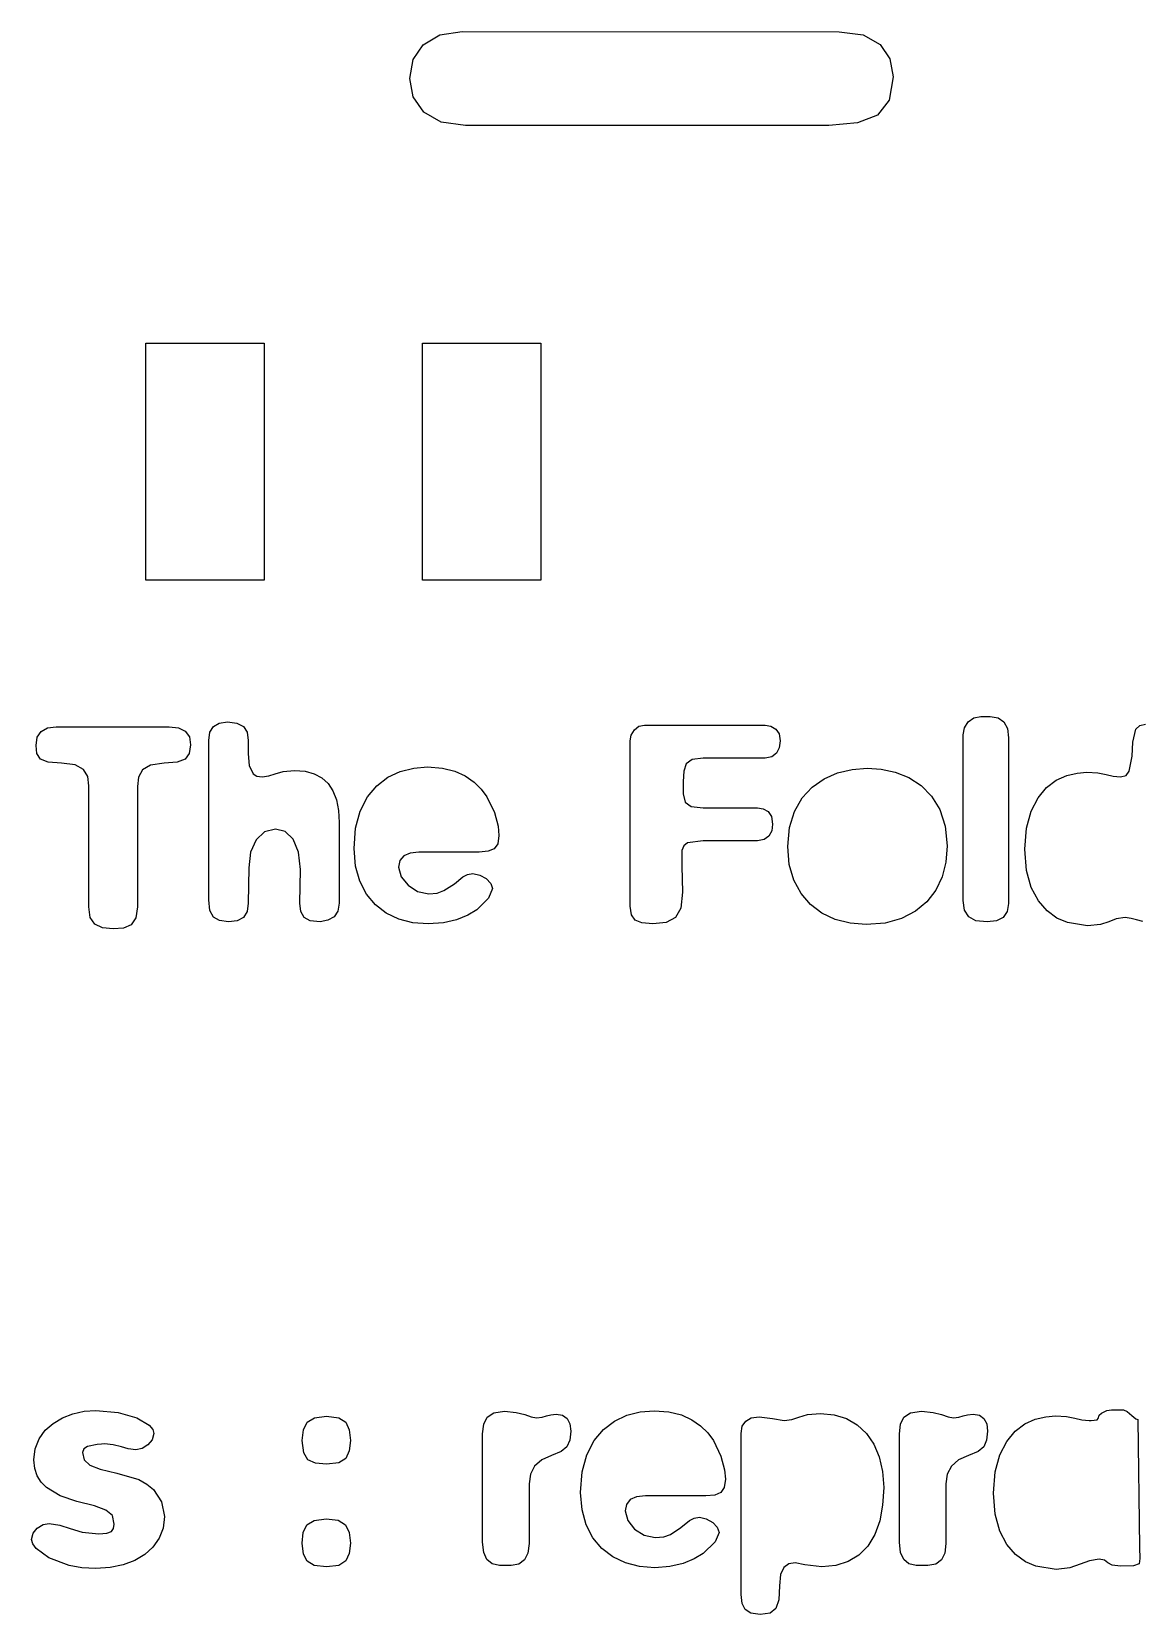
# Model space of a CAD drawing. Header units: metres. Extents: x 730 to 928, y -1580 to -1257.
# Drawn here: x 801.95 to 830.02, y -1343.48 to -1303.43 of the extents above; entities that cross this region are included whole.
import ezdxf

# ---------------------------------------------------------------- set-up
doc = ezdxf.new("R2010")
doc.units = ezdxf.units.M

msp = doc.modelspace()

# ---------------------------------------------------------------- linework, layer by layer
at = {"layer": 'COMPONENT0'}
for p, q in [((802.183, -1321.137, 0), (802.343, -1321.049, 0)), ((802.343, -1321.049, 0), (802.568, -1321.02, 0)), ((802.568, -1321.02, 0), (805.426, -1321.02, 0)), ((805.426, -1321.02, 0), (805.663, -1321.048, 0)), ((805.663, -1321.048, 0), (805.833, -1321.133, 0)), ((806.457, -1321.158, 0), (806.545, -1321.011, 0)), ((806.545, -1321.011, 0), (806.692, -1320.923, 0)), ((806.692, -1320.923, 0), (806.897, -1320.894, 0)), ((806.897, -1320.894, 0), (807.138, -1320.923, 0)), ((807.138, -1320.923, 0), (807.301, -1321.008, 0)), ((807.301, -1321.008, 0), (807.395, -1321.154, 0)), ((817.194, -1321.098, 0), (817.312, -1321.007, 0)), ((817.312, -1321.007, 0), (817.454, -1320.977, 0)), ((817.454, -1320.977, 0), (820.503, -1320.977, 0)), ((820.503, -1320.977, 0), (820.647, -1321.002, 0)), ((820.647, -1321.002, 0), (820.771, -1321.076, 0)), ((820.771, -1321.076, 0), (820.856, -1321.199, 0)), ((825.518, -1321.224, 0), (825.548, -1321.042, 0)), ((825.548, -1321.042, 0), (825.639, -1320.891, 0)), ((825.639, -1320.891, 0), (825.78, -1320.789, 0)), ((825.78, -1320.789, 0), (825.959, -1320.755, 0)), ((825.959, -1320.755, 0), (826.194, -1320.755, 0)), ((826.194, -1320.755, 0), (826.399, -1320.789, 0)), ((826.399, -1320.789, 0), (826.546, -1320.891, 0)), ((826.546, -1320.891, 0), (826.634, -1321.06, 0)), ((826.634, -1321.06, 0), (826.663, -1321.297, 0)), ((829.803, -1321.407, 0), (829.887, -1321.081, 0)), ((829.887, -1321.081, 0), (829.981, -1320.985, 0)), ((829.981, -1320.985, 0), (830.125, -1320.953, 0)), ((802.055, -1321.489, 0), (802.087, -1321.284, 0)), ((802.077, -1321.698, 0), (802.055, -1321.489, 0)), ((802.087, -1321.284, 0), (802.183, -1321.137, 0)), ((805.833, -1321.133, 0), (805.935, -1321.275, 0)), ((805.968, -1321.474, 0), (805.934, -1321.698, 0)), ((805.935, -1321.275, 0), (805.968, -1321.474, 0)), ((806.427, -1321.363, 0), (806.457, -1321.158, 0)), ((806.427, -1325.395, 0), (806.427, -1321.363, 0)), ((807.395, -1321.154, 0), (807.426, -1321.363, 0)), ((807.426, -1321.363, 0), (807.422, -1321.704, 0)), ((817.088, -1321.372, 0), (817.114, -1321.227, 0)), ((817.088, -1325.562, 0), (817.088, -1321.372, 0)), ((817.114, -1321.227, 0), (817.194, -1321.098, 0)), ((820.856, -1321.199, 0), (820.885, -1321.372, 0)), ((820.885, -1321.372, 0), (820.861, -1321.55, 0)), ((825.518, -1325.417, 0), (825.518, -1321.224, 0)), ((826.663, -1321.297, 0), (826.663, -1325.49, 0)), ((829.788, -1321.759, 0), (829.803, -1321.407, 0)), ((802.168, -1321.837, 0), (802.077, -1321.698, 0)), ((802.362, -1321.918, 0), (802.168, -1321.837, 0)), ((805.829, -1321.841, 0), (805.626, -1321.918, 0)), ((805.934, -1321.698, 0), (805.829, -1321.841, 0)), ((807.422, -1321.704, 0), (807.448, -1322.001, 0)), ((818.656, -1321.847, 0), (818.506, -1321.957, 0)), ((818.935, -1321.811, 0), (818.656, -1321.847, 0)), ((820.503, -1321.811, 0), (818.935, -1321.811, 0)), ((820.67, -1321.781, 0), (820.503, -1321.811, 0)), ((820.789, -1321.69, 0), (820.67, -1321.781, 0)), ((820.861, -1321.55, 0), (820.789, -1321.69, 0)), ((829.718, -1322.14, 0), (829.788, -1321.759, 0)), ((802.7, -1321.943, 0), (802.362, -1321.918, 0)), ((803.048, -1321.984, 0), (802.7, -1321.943, 0)), ((803.26, -1322.097, 0), (803.048, -1321.984, 0)), ((803.363, -1322.277, 0), (803.26, -1322.097, 0)), ((803.389, -1322.515, 0), (803.363, -1322.277, 0)), ((804.748, -1322.108, 0), (804.645, -1322.291, 0)), ((804.953, -1321.987, 0), (804.748, -1322.108, 0)), ((805.294, -1321.943, 0), (804.953, -1321.987, 0)), ((805.626, -1321.918, 0), (805.294, -1321.943, 0)), ((807.448, -1322.001, 0), (807.55, -1322.21, 0)), ((807.55, -1322.21, 0), (807.644, -1322.268, 0)), ((807.644, -1322.268, 0), (807.777, -1322.287, 0)), ((807.777, -1322.287, 0), (807.942, -1322.261, 0)), ((807.942, -1322.261, 0), (808.107, -1322.206, 0)), ((808.107, -1322.206, 0), (808.312, -1322.151, 0)), ((808.312, -1322.151, 0), (808.598, -1322.126, 0)), ((808.598, -1322.126, 0), (808.863, -1322.146, 0)), ((808.863, -1322.146, 0), (809.092, -1322.208, 0)), ((809.092, -1322.208, 0), (809.286, -1322.311, 0)), ((810.956, -1322.297, 0), (811.271, -1322.15, 0)), ((811.271, -1322.15, 0), (811.611, -1322.065, 0)), ((811.611, -1322.065, 0), (811.963, -1322.036, 0)), ((811.963, -1322.036, 0), (812.337, -1322.063, 0)), ((812.337, -1322.063, 0), (812.652, -1322.143, 0)), ((812.652, -1322.143, 0), (812.917, -1322.264, 0)), ((812.917, -1322.264, 0), (813.14, -1322.417, 0)), ((818.444, -1322.144, 0), (818.429, -1322.404, 0)), ((818.506, -1321.957, 0), (818.444, -1322.144, 0)), ((821.997, -1322.334, 0), (822.337, -1322.186, 0)), ((822.337, -1322.186, 0), (822.704, -1322.098, 0)), ((822.704, -1322.098, 0), (823.085, -1322.069, 0)), ((823.085, -1322.069, 0), (823.439, -1322.094, 0)), ((823.439, -1322.094, 0), (823.796, -1322.171, 0)), ((823.796, -1322.171, 0), (824.139, -1322.306, 0)), ((827.87, -1322.372, 0), (828.135, -1322.254, 0)), ((828.135, -1322.254, 0), (828.4, -1322.191, 0)), ((828.4, -1322.191, 0), (828.645, -1322.17, 0)), ((828.645, -1322.17, 0), (828.923, -1322.188, 0)), ((828.923, -1322.188, 0), (829.136, -1322.228, 0)), ((829.136, -1322.228, 0), (829.312, -1322.269, 0)), ((829.312, -1322.269, 0), (829.495, -1322.287, 0)), ((829.495, -1322.287, 0), (829.635, -1322.25, 0)), ((829.635, -1322.25, 0), (829.718, -1322.14, 0)), ((803.389, -1325.578, 0), (803.389, -1322.515, 0)), ((804.645, -1322.291, 0), (804.62, -1322.529, 0)), ((804.62, -1322.529, 0), (804.62, -1325.578, 0)), ((809.286, -1322.311, 0), (809.445, -1322.455, 0)), ((809.445, -1322.455, 0), (809.568, -1322.641, 0)), ((809.568, -1322.641, 0), (809.657, -1322.868, 0)), ((810.443, -1322.792, 0), (810.678, -1322.509, 0)), ((810.678, -1322.509, 0), (810.956, -1322.297, 0)), ((813.14, -1322.417, 0), (813.321, -1322.595, 0)), ((813.321, -1322.595, 0), (813.462, -1322.791, 0)), ((818.429, -1322.404, 0), (818.433, -1322.719, 0)), ((821.442, -1322.819, 0), (821.696, -1322.545, 0)), ((821.696, -1322.545, 0), (821.997, -1322.334, 0)), ((824.139, -1322.306, 0), (824.448, -1322.504, 0)), ((824.448, -1322.504, 0), (824.714, -1322.772, 0)), ((827.41, -1322.817, 0), (827.626, -1322.558, 0)), ((827.626, -1322.558, 0), (827.87, -1322.372, 0)), ((809.657, -1322.868, 0), (809.709, -1323.136, 0)), ((810.26, -1323.15, 0), (810.443, -1322.792, 0)), ((813.462, -1322.791, 0), (813.653, -1323.187, 0)), ((818.433, -1322.719, 0), (818.484, -1322.924, 0)), ((818.484, -1322.924, 0), (818.634, -1323.038, 0)), ((818.634, -1323.038, 0), (818.935, -1323.071, 0)), ((818.935, -1323.071, 0), (820.313, -1323.071, 0)), ((820.313, -1323.071, 0), (820.457, -1323.094, 0)), ((821.245, -1323.16, 0), (821.442, -1322.819, 0)), ((824.714, -1322.772, 0), (824.925, -1323.112, 0)), ((827.234, -1323.155, 0), (827.41, -1322.817, 0)), ((809.709, -1323.136, 0), (809.727, -1323.445, 0)), ((809.727, -1323.445, 0), (809.727, -1325.483, 0)), ((810.142, -1323.587, 0), (810.26, -1323.15, 0)), ((813.653, -1323.187, 0), (813.745, -1323.535, 0)), ((820.457, -1323.094, 0), (820.58, -1323.166, 0)), ((820.58, -1323.166, 0), (820.666, -1323.292, 0)), ((820.666, -1323.292, 0), (820.694, -1323.48, 0)), ((820.694, -1323.48, 0), (820.67, -1323.652, 0)), ((821.119, -1323.568, 0), (821.245, -1323.16, 0)), ((824.925, -1323.112, 0), (825.062, -1323.531, 0)), ((827.115, -1323.585, 0), (827.234, -1323.155, 0)), ((807.623, -1323.877, 0), (807.486, -1324.191, 0)), ((807.838, -1323.674, 0), (807.623, -1323.877, 0)), ((808.115, -1323.606, 0), (807.838, -1323.674, 0)), ((808.358, -1323.671, 0), (808.115, -1323.606, 0)), ((808.562, -1323.867, 0), (808.358, -1323.671, 0)), ((808.699, -1324.188, 0), (808.562, -1323.867, 0)), ((810.103, -1324.103, 0), (810.142, -1323.587, 0)), ((813.767, -1323.766, 0), (813.737, -1323.98, 0)), ((813.745, -1323.535, 0), (813.767, -1323.766, 0)), ((820.48, -1323.875, 0), (820.313, -1323.905, 0)), ((820.599, -1323.788, 0), (820.48, -1323.875, 0)), ((820.67, -1323.652, 0), (820.599, -1323.788, 0)), ((821.077, -1324.046, 0), (821.119, -1323.568, 0)), ((825.062, -1323.531, 0), (825.108, -1324.031, 0)), ((827.076, -1324.119, 0), (827.115, -1323.585, 0)), ((807.486, -1324.191, 0), (807.44, -1324.589, 0)), ((808.745, -1324.632, 0), (808.699, -1324.188, 0)), ((810.139, -1324.544, 0), (810.103, -1324.103, 0)), ((811.359, -1324.287, 0), (811.262, -1324.406, 0)), ((811.519, -1324.215, 0), (811.359, -1324.287, 0)), ((811.743, -1324.191, 0), (811.519, -1324.215, 0)), ((812.931, -1324.191, 0), (811.743, -1324.191, 0)), ((813.268, -1324.191, 0), (812.931, -1324.191, 0)), ((813.495, -1324.17, 0), (813.268, -1324.191, 0)), ((813.649, -1324.107, 0), (813.495, -1324.17, 0)), ((813.737, -1323.98, 0), (813.649, -1324.107, 0)), ((818.4, -1324.147, 0), (818.392, -1324.543, 0)), ((818.45, -1324.029, 0), (818.4, -1324.147, 0)), ((818.543, -1323.956, 0), (818.45, -1324.029, 0)), ((818.935, -1323.905, 0), (818.543, -1323.956, 0)), ((820.313, -1323.905, 0), (818.935, -1323.905, 0)), ((821.115, -1324.501, 0), (821.077, -1324.046, 0)), ((825.108, -1324.031, 0), (825.076, -1324.441, 0)), ((827.116, -1324.654, 0), (827.076, -1324.119, 0)), ((807.44, -1324.589, 0), (807.425, -1325.483, 0)), ((808.73, -1325.483, 0), (808.745, -1324.632, 0)), ((810.246, -1324.928, 0), (810.139, -1324.544, 0)), ((811.262, -1324.406, 0), (811.23, -1324.572, 0)), ((811.23, -1324.572, 0), (811.296, -1324.814, 0)), ((818.392, -1324.543, 0), (818.414, -1325.203, 0)), ((821.231, -1324.899, 0), (821.115, -1324.501, 0)), ((825.076, -1324.441, 0), (824.98, -1324.819, 0)), ((827.237, -1325.083, 0), (827.116, -1324.654, 0)), ((810.416, -1325.255, 0), (810.246, -1324.928, 0)), ((811.296, -1324.814, 0), (811.469, -1325.031, 0)), ((811.469, -1325.031, 0), (811.71, -1325.188, 0)), ((812.377, -1325.166, 0), (812.641, -1324.99, 0)), ((812.641, -1324.99, 0), (812.858, -1324.814, 0)), ((812.858, -1324.814, 0), (812.971, -1324.754, 0)), ((812.971, -1324.754, 0), (813.107, -1324.734, 0)), ((813.107, -1324.734, 0), (813.283, -1324.77, 0)), ((813.283, -1324.77, 0), (813.444, -1324.862, 0)), ((813.444, -1324.862, 0), (813.561, -1324.983, 0)), ((813.561, -1324.983, 0), (813.605, -1325.115, 0)), ((821.412, -1325.239, 0), (821.231, -1324.899, 0)), ((824.98, -1324.819, 0), (824.82, -1325.157, 0)), ((827.418, -1325.42, 0), (827.237, -1325.083, 0)), ((806.457, -1325.67, 0), (806.427, -1325.395, 0)), ((807.425, -1325.483, 0), (807.395, -1325.69, 0)), ((808.757, -1325.69, 0), (808.73, -1325.483, 0)), ((809.727, -1325.483, 0), (809.694, -1325.686, 0)), ((810.641, -1325.525, 0), (810.416, -1325.255, 0)), ((811.71, -1325.188, 0), (811.993, -1325.247, 0)), ((811.993, -1325.247, 0), (812.206, -1325.227, 0)), ((812.206, -1325.227, 0), (812.377, -1325.166, 0)), ((813.506, -1325.353, 0), (813.206, -1325.65, 0)), ((813.605, -1325.115, 0), (813.506, -1325.353, 0)), ((818.414, -1325.203, 0), (818.37, -1325.606, 0)), ((821.648, -1325.518, 0), (821.412, -1325.239, 0)), ((824.599, -1325.449, 0), (824.312, -1325.688, 0)), ((824.82, -1325.157, 0), (824.599, -1325.449, 0)), ((825.552, -1325.663, 0), (825.518, -1325.417, 0)), ((826.663, -1325.49, 0), (826.63, -1325.695, 0)), ((827.637, -1325.677, 0), (827.418, -1325.42, 0)), ((803.428, -1325.849, 0), (803.389, -1325.578, 0)), ((803.546, -1326.017, 0), (803.428, -1325.849, 0)), ((804.579, -1325.856, 0), (804.462, -1326.028, 0)), ((804.62, -1325.578, 0), (804.579, -1325.856, 0)), ((806.545, -1325.835, 0), (806.457, -1325.67, 0)), ((806.699, -1325.919, 0), (806.545, -1325.835, 0)), ((807.304, -1325.842, 0), (807.149, -1325.932, 0)), ((807.395, -1325.69, 0), (807.304, -1325.842, 0)), ((808.836, -1325.842, 0), (808.757, -1325.69, 0)), ((808.991, -1325.932, 0), (808.836, -1325.842, 0)), ((809.595, -1325.827, 0), (809.441, -1325.913, 0)), ((809.694, -1325.686, 0), (809.595, -1325.827, 0)), ((810.916, -1325.737, 0), (810.641, -1325.525, 0)), ((811.234, -1325.888, 0), (810.916, -1325.737, 0)), ((811.591, -1325.979, 0), (811.234, -1325.888, 0)), ((812.978, -1325.787, 0), (812.696, -1325.903, 0)), ((813.206, -1325.65, 0), (812.978, -1325.787, 0)), ((817.119, -1325.782, 0), (817.088, -1325.562, 0)), ((817.212, -1325.914, 0), (817.119, -1325.782, 0)), ((818.235, -1325.848, 0), (818, -1325.969, 0)), ((818.37, -1325.606, 0), (818.235, -1325.848, 0)), ((821.937, -1325.737, 0), (821.648, -1325.518, 0)), ((822.275, -1325.895, 0), (821.937, -1325.737, 0)), ((822.652, -1325.991, 0), (822.275, -1325.895, 0)), ((823.957, -1325.87, 0), (823.538, -1325.985, 0)), ((824.312, -1325.688, 0), (823.957, -1325.87, 0)), ((825.654, -1325.831, 0), (825.552, -1325.663, 0)), ((825.838, -1325.927, 0), (825.654, -1325.831, 0)), ((826.528, -1325.842, 0), (826.358, -1325.93, 0)), ((826.63, -1325.695, 0), (826.528, -1325.842, 0)), ((827.884, -1325.859, 0), (827.637, -1325.677, 0)), ((828.15, -1325.974, 0), (827.884, -1325.859, 0)), ((829.385, -1325.882, 0), (829.202, -1325.952, 0)), ((829.612, -1325.849, 0), (829.385, -1325.882, 0)), ((829.766, -1325.868, 0), (829.612, -1325.849, 0)), ((829.901, -1325.908, 0), (829.766, -1325.868, 0)), ((803.739, -1326.105, 0), (803.546, -1326.017, 0)), ((804.004, -1326.134, 0), (803.739, -1326.105, 0)), ((804.272, -1326.112, 0), (804.004, -1326.134, 0)), ((804.462, -1326.028, 0), (804.272, -1326.112, 0)), ((806.926, -1325.952, 0), (806.699, -1325.919, 0)), ((807.149, -1325.932, 0), (806.926, -1325.952, 0)), ((809.243, -1325.952, 0), (808.991, -1325.932, 0)), ((809.441, -1325.913, 0), (809.243, -1325.952, 0)), ((811.978, -1326.009, 0), (811.591, -1325.979, 0)), ((812.363, -1325.983, 0), (811.978, -1326.009, 0)), ((812.696, -1325.903, 0), (812.363, -1325.983, 0)), ((817.386, -1325.98, 0), (817.212, -1325.914, 0)), ((817.659, -1326.002, 0), (817.386, -1325.98, 0)), ((818, -1325.969, 0), (817.659, -1326.002, 0)), ((823.056, -1326.023, 0), (822.652, -1325.991, 0)), ((823.538, -1325.985, 0), (823.056, -1326.023, 0)), ((826.12, -1325.959, 0), (825.838, -1325.927, 0)), ((826.358, -1325.93, 0), (826.12, -1325.959, 0)), ((828.659, -1326.055, 0), (828.15, -1325.974, 0)), ((828.985, -1326.022, 0), (828.659, -1326.055, 0)), ((829.202, -1325.952, 0), (828.985, -1326.022, 0)), ((830.059, -1325.948, 0), (829.901, -1325.908, 0)), ((829.15, -1338.325, 0), (829.264, -1338.307, 0)), ((829.264, -1338.307, 0), (829.572, -1338.307, 0)), ((829.572, -1338.307, 0), (829.66, -1338.351, 0)), ((802.29, -1338.825, 0), (802.488, -1338.648, 0)), ((802.488, -1338.648, 0), (802.723, -1338.509, 0)), ((802.723, -1338.509, 0), (802.99, -1338.407, 0)), ((802.99, -1338.407, 0), (803.276, -1338.343, 0)), ((803.276, -1338.343, 0), (803.572, -1338.322, 0)), ((803.572, -1338.322, 0), (804.133, -1338.374, 0)), ((804.133, -1338.374, 0), (804.602, -1338.505, 0)), ((804.602, -1338.505, 0), (804.921, -1338.692, 0)), ((804.921, -1338.692, 0), (805.009, -1338.8, 0)), ((808.823, -1338.814, 0), (808.917, -1338.622, 0)), ((808.917, -1338.622, 0), (809.102, -1338.506, 0)), ((809.102, -1338.506, 0), (809.408, -1338.468, 0)), ((809.408, -1338.468, 0), (809.717, -1338.506, 0)), ((809.717, -1338.506, 0), (809.895, -1338.622, 0)), ((809.895, -1338.622, 0), (809.981, -1338.814, 0)), ((813.355, -1338.916, 0), (813.383, -1338.671, 0)), ((813.383, -1338.671, 0), (813.469, -1338.491, 0)), ((813.469, -1338.491, 0), (813.636, -1338.381, 0)), ((813.636, -1338.381, 0), (813.913, -1338.344, 0)), ((813.913, -1338.344, 0), (814.206, -1338.37, 0)), ((814.206, -1338.37, 0), (814.423, -1338.425, 0)), ((814.423, -1338.425, 0), (814.584, -1338.48, 0)), ((814.584, -1338.48, 0), (814.719, -1338.506, 0)), ((814.719, -1338.506, 0), (814.859, -1338.491, 0)), ((814.859, -1338.491, 0), (814.969, -1338.462, 0)), ((814.969, -1338.462, 0), (815.079, -1338.432, 0)), ((815.079, -1338.432, 0), (815.218, -1338.418, 0)), ((815.218, -1338.418, 0), (815.378, -1338.444, 0)), ((815.378, -1338.444, 0), (815.493, -1338.524, 0)), ((815.493, -1338.524, 0), (815.561, -1338.657, 0)), ((815.561, -1338.657, 0), (815.584, -1338.843, 0)), ((816.41, -1338.801, 0), (816.688, -1338.589, 0)), ((816.688, -1338.589, 0), (817.003, -1338.442, 0)), ((817.003, -1338.442, 0), (817.343, -1338.357, 0)), ((817.343, -1338.357, 0), (817.696, -1338.328, 0)), ((817.696, -1338.328, 0), (818.069, -1338.355, 0)), ((818.069, -1338.355, 0), (818.385, -1338.435, 0)), ((818.385, -1338.435, 0), (818.649, -1338.556, 0)), ((818.649, -1338.556, 0), (818.872, -1338.709, 0)), ((818.872, -1338.709, 0), (819.054, -1338.887, 0)), ((819.926, -1338.723, 0), (820.011, -1338.591, 0)), ((820.011, -1338.591, 0), (820.153, -1338.511, 0)), ((820.153, -1338.511, 0), (820.351, -1338.484, 0)), ((820.351, -1338.484, 0), (820.688, -1338.528, 0)), ((820.688, -1338.528, 0), (820.981, -1338.572, 0)), ((820.981, -1338.572, 0), (821.175, -1338.547, 0)), ((821.175, -1338.547, 0), (821.355, -1338.488, 0)), ((821.355, -1338.488, 0), (821.579, -1338.426, 0)), ((821.579, -1338.426, 0), (821.905, -1338.396, 0)), ((821.905, -1338.396, 0), (822.248, -1338.429, 0)), ((822.248, -1338.429, 0), (822.561, -1338.528, 0)), ((822.561, -1338.528, 0), (822.836, -1338.689, 0)), ((822.836, -1338.689, 0), (823.067, -1338.906, 0)), ((823.903, -1338.916, 0), (823.931, -1338.671, 0)), ((823.931, -1338.671, 0), (824.016, -1338.491, 0)), ((824.016, -1338.491, 0), (824.184, -1338.381, 0)), ((824.184, -1338.381, 0), (824.46, -1338.344, 0)), ((824.46, -1338.344, 0), (824.754, -1338.37, 0)), ((824.754, -1338.37, 0), (824.97, -1338.425, 0)), ((824.97, -1338.425, 0), (825.131, -1338.48, 0)), ((825.131, -1338.48, 0), (825.267, -1338.506, 0)), ((825.267, -1338.506, 0), (825.406, -1338.491, 0)), ((825.406, -1338.491, 0), (825.516, -1338.462, 0)), ((825.516, -1338.462, 0), (825.626, -1338.432, 0)), ((825.626, -1338.432, 0), (825.766, -1338.418, 0)), ((825.766, -1338.418, 0), (825.926, -1338.444, 0)), ((825.926, -1338.444, 0), (826.04, -1338.524, 0)), ((826.04, -1338.524, 0), (826.109, -1338.657, 0)), ((826.109, -1338.657, 0), (826.132, -1338.843, 0)), ((826.83, -1338.85, 0), (827.075, -1338.664, 0)), ((827.075, -1338.664, 0), (827.34, -1338.545, 0)), ((827.34, -1338.545, 0), (827.604, -1338.482, 0)), ((827.604, -1338.482, 0), (827.849, -1338.461, 0)), ((827.849, -1338.461, 0), (828.128, -1338.479, 0)), ((828.128, -1338.479, 0), (828.34, -1338.52, 0)), ((828.34, -1338.52, 0), (828.516, -1338.56, 0)), ((828.516, -1338.56, 0), (828.699, -1338.578, 0)), ((828.699, -1338.578, 0), (828.751, -1338.578, 0)), ((828.751, -1338.578, 0), (828.828, -1338.571, 0)), ((828.828, -1338.571, 0), (828.901, -1338.556, 0)), ((828.901, -1338.556, 0), (828.934, -1338.527, 0)), ((828.934, -1338.527, 0), (828.957, -1338.444, 0)), ((828.957, -1338.444, 0), (829.011, -1338.388, 0)), ((829.011, -1338.388, 0), (829.15, -1338.325, 0)), ((829.66, -1338.351, 0), (829.781, -1338.446, 0)), ((829.781, -1338.446, 0), (829.887, -1338.531, 0)), ((829.887, -1338.531, 0), (829.931, -1338.549, 0)), ((829.931, -1338.549, 0), (829.975, -1341.79, 0)), ((802.037, -1339.29, 0), (802.136, -1339.041, 0)), ((802.136, -1339.041, 0), (802.29, -1338.825, 0)), ((804.994, -1339.063, 0), (804.884, -1339.191, 0)), ((805.038, -1338.909, 0), (804.994, -1339.063, 0)), ((805.009, -1338.8, 0), (805.038, -1338.909, 0)), ((808.792, -1339.084, 0), (808.823, -1338.814, 0)), ((808.828, -1339.393, 0), (808.792, -1339.084, 0)), ((809.981, -1338.814, 0), (810.009, -1339.084, 0)), ((810.009, -1339.084, 0), (809.981, -1339.347, 0)), ((813.355, -1341.658, 0), (813.355, -1338.916, 0)), ((815.561, -1339.074, 0), (815.489, -1339.239, 0)), ((815.584, -1338.843, 0), (815.561, -1339.074, 0)), ((815.993, -1339.442, 0), (816.176, -1339.084, 0)), ((816.176, -1339.084, 0), (816.41, -1338.801, 0)), ((819.054, -1338.887, 0), (819.195, -1339.083, 0)), ((819.195, -1339.083, 0), (819.385, -1339.479, 0)), ((819.898, -1338.909, 0), (819.926, -1338.723, 0)), ((819.898, -1342.984, 0), (819.898, -1338.909, 0)), ((823.067, -1338.906, 0), (823.252, -1339.177, 0)), ((823.903, -1341.658, 0), (823.903, -1338.916, 0)), ((826.108, -1339.074, 0), (826.037, -1339.239, 0)), ((826.132, -1338.843, 0), (826.108, -1339.074, 0)), ((826.438, -1339.447, 0), (826.615, -1339.109, 0)), ((826.615, -1339.109, 0), (826.83, -1338.85, 0)), ((802.004, -1339.568, 0), (802.037, -1339.29, 0)), ((803.266, -1339.297, 0), (803.235, -1339.385, 0)), ((803.235, -1339.385, 0), (803.276, -1339.572, 0)), ((803.36, -1339.238, 0), (803.266, -1339.297, 0)), ((803.605, -1339.18, 0), (803.36, -1339.238, 0)), ((803.712, -1339.173, 0), (803.605, -1339.18, 0)), ((803.785, -1339.169, 0), (803.712, -1339.173, 0)), ((804.009, -1339.194, 0), (803.785, -1339.169, 0)), ((804.214, -1339.246, 0), (804.009, -1339.194, 0)), ((804.386, -1339.297, 0), (804.214, -1339.246, 0)), ((804.584, -1339.319, 0), (804.386, -1339.297, 0)), ((804.738, -1339.282, 0), (804.584, -1339.319, 0)), ((804.884, -1339.191, 0), (804.738, -1339.282, 0)), ((808.935, -1339.571, 0), (808.828, -1339.393, 0)), ((809.981, -1339.347, 0), (809.895, -1339.535, 0)), ((815.101, -1339.459, 0), (814.85, -1339.571, 0)), ((815.344, -1339.36, 0), (815.101, -1339.459, 0)), ((815.489, -1339.239, 0), (815.344, -1339.36, 0)), ((815.875, -1339.879, 0), (815.993, -1339.442, 0)), ((819.385, -1339.479, 0), (819.477, -1339.827, 0)), ((823.252, -1339.177, 0), (823.389, -1339.499, 0)), ((823.389, -1339.499, 0), (823.474, -1339.867, 0)), ((825.648, -1339.459, 0), (825.398, -1339.571, 0)), ((825.892, -1339.36, 0), (825.648, -1339.459, 0)), ((826.037, -1339.239, 0), (825.892, -1339.36, 0)), ((826.32, -1339.877, 0), (826.438, -1339.447, 0)), ((802.025, -1339.787, 0), (802.004, -1339.568, 0)), ((802.088, -1339.975, 0), (802.025, -1339.787, 0)), ((803.276, -1339.572, 0), (803.415, -1339.708, 0)), ((803.415, -1339.708, 0), (803.679, -1339.81, 0)), ((803.679, -1339.81, 0), (804.1, -1339.906, 0)), ((804.1, -1339.906, 0), (804.654, -1340.071, 0)), ((809.125, -1339.656, 0), (808.935, -1339.571, 0)), ((809.408, -1339.685, 0), (809.125, -1339.656, 0)), ((809.717, -1339.647, 0), (809.408, -1339.685, 0)), ((809.895, -1339.535, 0), (809.717, -1339.647, 0)), ((814.672, -1339.733, 0), (814.565, -1339.938, 0)), ((814.85, -1339.571, 0), (814.672, -1339.733, 0)), ((815.835, -1340.395, 0), (815.875, -1339.879, 0)), ((819.477, -1339.827, 0), (819.499, -1340.058, 0)), ((823.474, -1339.867, 0), (823.503, -1340.272, 0)), ((825.219, -1339.733, 0), (825.112, -1339.938, 0)), ((825.398, -1339.571, 0), (825.219, -1339.733, 0)), ((826.28, -1340.412, 0), (826.32, -1339.877, 0)), ((802.188, -1340.135, 0), (802.088, -1339.975, 0)), ((802.319, -1340.272, 0), (802.188, -1340.135, 0)), ((802.663, -1340.485, 0), (802.319, -1340.272, 0)), ((804.654, -1340.071, 0), (804.862, -1340.185, 0)), ((804.862, -1340.185, 0), (805.024, -1340.32, 0)), ((814.565, -1339.938, 0), (814.529, -1340.177, 0)), ((814.529, -1340.177, 0), (814.529, -1341.687, 0)), ((819.47, -1340.272, 0), (819.382, -1340.399, 0)), ((819.499, -1340.058, 0), (819.47, -1340.272, 0)), ((823.503, -1340.272, 0), (823.477, -1340.722, 0)), ((825.112, -1339.938, 0), (825.076, -1340.177, 0)), ((825.076, -1340.177, 0), (825.076, -1341.687, 0)), ((803.089, -1340.624, 0), (802.663, -1340.485, 0)), ((803.532, -1340.737, 0), (803.089, -1340.624, 0)), ((805.024, -1340.32, 0), (805.233, -1340.636, 0)), ((805.233, -1340.636, 0), (805.302, -1341.005, 0)), ((815.871, -1340.836, 0), (815.835, -1340.395, 0)), ((816.995, -1340.698, 0), (816.963, -1340.864, 0)), ((817.091, -1340.579, 0), (816.995, -1340.698, 0)), ((817.251, -1340.507, 0), (817.091, -1340.579, 0)), ((817.476, -1340.483, 0), (817.251, -1340.507, 0)), ((818.663, -1340.483, 0), (817.476, -1340.483, 0)), ((819, -1340.483, 0), (818.663, -1340.483, 0)), ((819.228, -1340.462, 0), (819, -1340.483, 0)), ((819.382, -1340.399, 0), (819.228, -1340.462, 0)), ((826.321, -1340.946, 0), (826.28, -1340.412, 0)), ((803.825, -1340.844, 0), (803.532, -1340.737, 0)), ((803.987, -1340.983, 0), (803.825, -1340.844, 0)), ((804.034, -1341.196, 0), (803.987, -1340.983, 0)), ((805.302, -1341.005, 0), (805.269, -1341.297, 0)), ((808.909, -1341.22, 0), (809.093, -1341.103, 0)), ((809.093, -1341.103, 0), (809.393, -1341.063, 0)), ((809.393, -1341.063, 0), (809.704, -1341.101, 0)), ((809.704, -1341.101, 0), (809.888, -1341.217, 0)), ((815.978, -1341.22, 0), (815.871, -1340.836, 0)), ((816.963, -1340.864, 0), (817.029, -1341.106, 0)), ((817.029, -1341.106, 0), (817.201, -1341.323, 0)), ((818.374, -1341.282, 0), (818.59, -1341.106, 0)), ((818.59, -1341.106, 0), (818.704, -1341.046, 0)), ((818.704, -1341.046, 0), (818.839, -1341.026, 0)), ((818.839, -1341.026, 0), (819.015, -1341.062, 0)), ((819.015, -1341.062, 0), (819.176, -1341.154, 0)), ((823.477, -1340.722, 0), (823.402, -1341.119, 0)), ((826.442, -1341.376, 0), (826.321, -1340.946, 0)), ((801.945, -1341.591, 0), (801.981, -1341.43, 0)), ((801.981, -1341.43, 0), (802.088, -1341.298, 0)), ((802.088, -1341.298, 0), (802.234, -1341.21, 0)), ((802.234, -1341.21, 0), (802.385, -1341.181, 0)), ((802.385, -1341.181, 0), (802.66, -1341.221, 0)), ((802.66, -1341.221, 0), (802.916, -1341.313, 0)), ((802.916, -1341.313, 0), (803.221, -1341.404, 0)), ((803.221, -1341.404, 0), (803.646, -1341.444, 0)), ((803.646, -1341.444, 0), (803.845, -1341.43, 0)), ((803.845, -1341.43, 0), (803.961, -1341.386, 0)), ((803.961, -1341.386, 0), (804.016, -1341.309, 0)), ((804.016, -1341.309, 0), (804.034, -1341.196, 0)), ((805.269, -1341.297, 0), (805.17, -1341.558, 0)), ((808.792, -1341.679, 0), (808.818, -1341.411, 0)), ((808.818, -1341.411, 0), (808.909, -1341.22, 0)), ((809.888, -1341.217, 0), (809.979, -1341.409, 0)), ((809.979, -1341.409, 0), (810.009, -1341.679, 0)), ((816.148, -1341.547, 0), (815.978, -1341.22, 0)), ((817.201, -1341.323, 0), (817.443, -1341.48, 0)), ((817.443, -1341.48, 0), (817.725, -1341.539, 0)), ((817.938, -1341.519, 0), (818.11, -1341.458, 0)), ((818.11, -1341.458, 0), (818.374, -1341.282, 0)), ((819.176, -1341.154, 0), (819.294, -1341.275, 0)), ((819.338, -1341.407, 0), (819.239, -1341.645, 0)), ((819.294, -1341.275, 0), (819.338, -1341.407, 0)), ((823.276, -1341.462, 0), (823.1, -1341.753, 0)), ((823.402, -1341.119, 0), (823.276, -1341.462, 0)), ((826.622, -1341.713, 0), (826.442, -1341.376, 0)), ((801.974, -1341.699, 0), (801.945, -1341.591, 0)), ((802.059, -1341.818, 0), (801.974, -1341.699, 0)), ((802.381, -1342.056, 0), (802.059, -1341.818, 0)), ((805.014, -1341.784, 0), (804.808, -1341.971, 0)), ((805.17, -1341.558, 0), (805.014, -1341.784, 0)), ((808.822, -1341.955, 0), (808.792, -1341.679, 0)), ((810.009, -1341.679, 0), (809.981, -1341.942, 0)), ((813.382, -1341.914, 0), (813.355, -1341.658, 0)), ((813.461, -1342.097, 0), (813.382, -1341.914, 0)), ((814.529, -1341.687, 0), (814.5, -1341.931, 0)), ((816.373, -1341.817, 0), (816.148, -1341.547, 0)), ((816.648, -1342.029, 0), (816.373, -1341.817, 0)), ((817.725, -1341.539, 0), (817.938, -1341.519, 0)), ((819.239, -1341.645, 0), (818.938, -1341.942, 0)), ((823.1, -1341.753, 0), (822.876, -1341.984, 0)), ((823.929, -1341.914, 0), (823.903, -1341.658, 0)), ((824.009, -1342.097, 0), (823.929, -1341.914, 0)), ((825.076, -1341.687, 0), (825.048, -1341.931, 0)), ((826.841, -1341.97, 0), (826.622, -1341.713, 0)), ((829.975, -1341.79, 0), (829.986, -1342.069, 0)), ((802.891, -1342.246, 0), (802.381, -1342.056, 0)), ((803.211, -1342.303, 0), (802.891, -1342.246, 0)), ((803.572, -1342.323, 0), (803.211, -1342.303, 0)), ((803.932, -1342.3, 0), (803.572, -1342.323, 0)), ((804.261, -1342.231, 0), (803.932, -1342.3, 0)), ((804.556, -1342.12, 0), (804.261, -1342.231, 0)), ((804.808, -1341.971, 0), (804.556, -1342.12, 0)), ((808.913, -1342.14, 0), (808.822, -1341.955, 0)), ((809.097, -1342.245, 0), (808.913, -1342.14, 0)), ((809.408, -1342.28, 0), (809.097, -1342.245, 0)), ((809.717, -1342.242, 0), (809.408, -1342.28, 0)), ((809.895, -1342.129, 0), (809.717, -1342.242, 0)), ((809.981, -1341.942, 0), (809.895, -1342.129, 0)), ((813.594, -1342.207, 0), (813.461, -1342.097, 0)), ((813.781, -1342.244, 0), (813.594, -1342.207, 0)), ((814.074, -1342.244, 0), (813.781, -1342.244, 0)), ((814.273, -1342.209, 0), (814.074, -1342.244, 0)), ((814.415, -1342.105, 0), (814.273, -1342.209, 0)), ((814.5, -1341.931, 0), (814.415, -1342.105, 0)), ((816.967, -1342.18, 0), (816.648, -1342.029, 0)), ((817.323, -1342.271, 0), (816.967, -1342.18, 0)), ((817.71, -1342.301, 0), (817.323, -1342.271, 0)), ((818.095, -1342.275, 0), (817.71, -1342.301, 0)), ((818.429, -1342.195, 0), (818.095, -1342.275, 0)), ((818.71, -1342.079, 0), (818.429, -1342.195, 0)), ((818.938, -1341.942, 0), (818.71, -1342.079, 0)), ((820.974, -1342.299, 0), (820.891, -1342.476, 0)), ((821.1, -1342.208, 0), (820.974, -1342.299, 0)), ((821.26, -1342.178, 0), (821.1, -1342.208, 0)), ((821.509, -1342.229, 0), (821.26, -1342.178, 0)), ((821.934, -1342.28, 0), (821.509, -1342.229, 0)), ((822.293, -1342.247, 0), (821.934, -1342.28, 0)), ((822.607, -1342.149, 0), (822.293, -1342.247, 0)), ((822.876, -1341.984, 0), (822.607, -1342.149, 0)), ((824.142, -1342.207, 0), (824.009, -1342.097, 0)), ((824.328, -1342.244, 0), (824.142, -1342.207, 0)), ((824.622, -1342.244, 0), (824.328, -1342.244, 0)), ((824.821, -1342.209, 0), (824.622, -1342.244, 0)), ((824.963, -1342.105, 0), (824.821, -1342.209, 0)), ((825.048, -1341.931, 0), (824.963, -1342.105, 0)), ((827.089, -1342.152, 0), (826.841, -1341.97, 0)), ((827.354, -1342.267, 0), (827.089, -1342.152, 0)), ((827.864, -1342.348, 0), (827.354, -1342.267, 0)), ((828.212, -1342.307, 0), (827.864, -1342.348, 0)), ((828.476, -1342.216, 0), (828.212, -1342.307, 0)), ((828.707, -1342.124, 0), (828.476, -1342.216, 0)), ((828.956, -1342.084, 0), (828.707, -1342.124, 0)), ((829.088, -1342.113, 0), (828.956, -1342.084, 0)), ((829.176, -1342.175, 0), (829.088, -1342.113, 0)), ((829.286, -1342.234, 0), (829.176, -1342.175, 0)), ((829.491, -1342.26, 0), (829.286, -1342.234, 0)), ((829.824, -1342.256, 0), (829.491, -1342.26, 0)), ((829.964, -1342.208, 0), (829.824, -1342.256, 0)), ((829.986, -1342.069, 0), (829.964, -1342.208, 0)), ((820.891, -1342.476, 0), (820.864, -1342.764, 0)), ((819.922, -1343.207, 0), (819.898, -1342.984, 0)), ((820.846, -1343.112, 0), (820.776, -1343.332, 0)), ((820.864, -1342.764, 0), (820.846, -1343.112, 0)), ((819.996, -1343.361, 0), (819.922, -1343.207, 0)), ((820.142, -1343.452, 0), (819.996, -1343.361, 0)), ((820.381, -1343.482, 0), (820.142, -1343.452, 0)), ((820.63, -1343.449, 0), (820.381, -1343.482, 0)), ((820.776, -1343.332, 0), (820.63, -1343.449, 0))]:
    msp.add_line(p, q, dxfattribs=at)
at = {"layer": 'COMPONENT1'}
for p, q in [((812.27, -1303.508, 0), (812.834, -1303.425, 0)), ((812.834, -1303.425, 0), (822.377, -1303.427, 0)), ((822.377, -1303.427, 0), (822.988, -1303.507, 0)), ((811.6, -1304.134, 0), (811.855, -1303.755, 0)), ((811.855, -1303.755, 0), (812.27, -1303.508, 0)), ((822.988, -1303.507, 0), (823.411, -1303.746, 0)), ((823.411, -1303.746, 0), (823.658, -1304.111, 0)), ((811.515, -1304.613, 0), (811.6, -1304.134, 0)), ((823.658, -1304.111, 0), (823.741, -1304.57, 0)), ((811.602, -1305.077, 0), (811.515, -1304.613, 0)), ((823.741, -1304.57, 0), (823.642, -1305.163, 0)), ((811.866, -1305.459, 0), (811.602, -1305.077, 0)), ((812.306, -1305.715, 0), (811.866, -1305.459, 0)), ((823.642, -1305.163, 0), (823.345, -1305.536, 0)), ((812.922, -1305.8, 0), (812.306, -1305.715, 0)), ((822.114, -1305.8, 0), (812.922, -1305.8, 0)), ((822.839, -1305.734, 0), (822.114, -1305.8, 0)), ((823.345, -1305.536, 0), (822.839, -1305.734, 0))]:
    msp.add_line(p, q, dxfattribs=at)
at = {"layer": 'Layer0'}
for p, q in [((804.832, -1311.308, 0), (807.832, -1311.308, 0)), ((804.832, -1317.308, 0), (804.832, -1311.308, 0)), ((807.832, -1311.308, 0), (807.832, -1317.308, 0)), ((811.832, -1317.308, 0), (811.832, -1311.308, 0)), ((811.832, -1311.308, 0), (814.832, -1311.308, 0)), ((814.832, -1311.308, 0), (814.832, -1317.308, 0)), ((807.832, -1317.308, 0), (804.832, -1317.308, 0)), ((814.832, -1317.308, 0), (811.832, -1317.308, 0))]:
    msp.add_line(p, q, dxfattribs=at)

doc.saveas('drawing.dxf')
